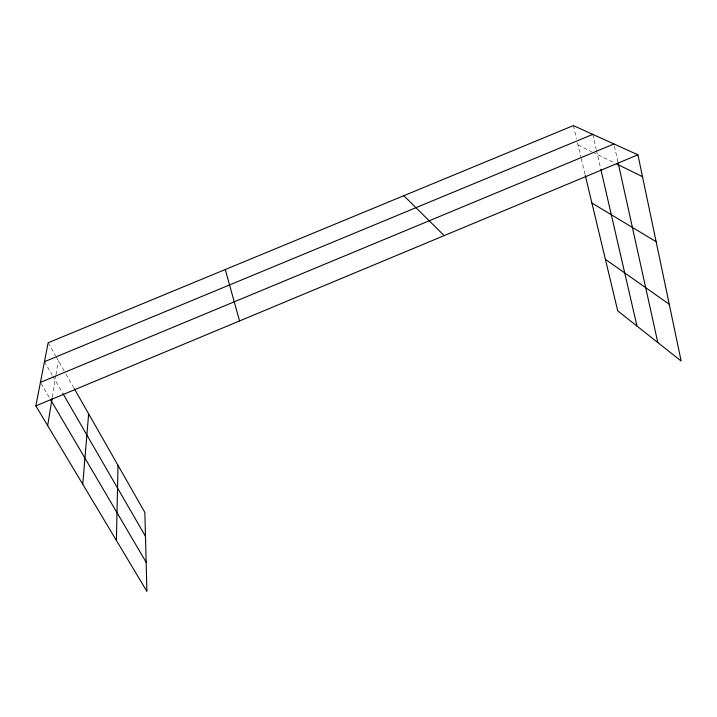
<?xml version="1.0" encoding="UTF-8"?>
<svg xmlns="http://www.w3.org/2000/svg" width="717" height="717" viewBox="0 0 717 717"><rect width="100%" height="100%" fill="white"/><g stroke="black" fill="none" stroke-linecap="round" stroke-linejoin="round"><path stroke-width="0.54" stroke-dasharray="3.58 2.69" d="M52.314 397.164L55.818 375.753M55.989 374.668L58.292 360.57M578.019 144.986L591.606 151.663M592.574 152.138L614.747 163.028M40.986 383.344L49.374 397.621M44.463 361.682L52.305 375.242M52.861 376.21L62.343 392.602M48.147 342.762L55.621 355.883M56.159 356.824L65.453 373.127M66 374.095L73.708 387.61M573.376 125.592L576.468 138.524M577.499 142.835L581.039 157.615M581.29 158.663L585.072 174.446M592.78 134.384L596.203 149.226M596.445 150.283L600.586 168.226M614.433 146.071L617.902 161.782"/><path stroke-width="1.08" d="M116.414 540.475L118.018 465.36M82.76 484.244L88.648 413.826M47.663 425.62L52.144 398.231M74.263 388.587L144.852 512.44L146.904 591.408L35.85 405.885L48.147 342.762L573.376 125.592L637.924 154.818L681.15 361.018L617.722 310.837L585.323 175.513M35.85 405.885L637.924 154.818M44.463 361.682L592.78 134.384M40.43 382.394L613.967 143.974M616.674 163.978L642.504 176.669M591.91 203.036L656.136 241.71M605.39 259.321L669.248 304.241M403.814 195.705L444.19 235.606M50.495 399.521L146.151 562.28M62.899 393.561L145.47 536.343M225.272 269.52L239.55 320.947M600.828 169.284L636.974 326.074M618.135 162.831L657.812 342.556"/></g></svg>
